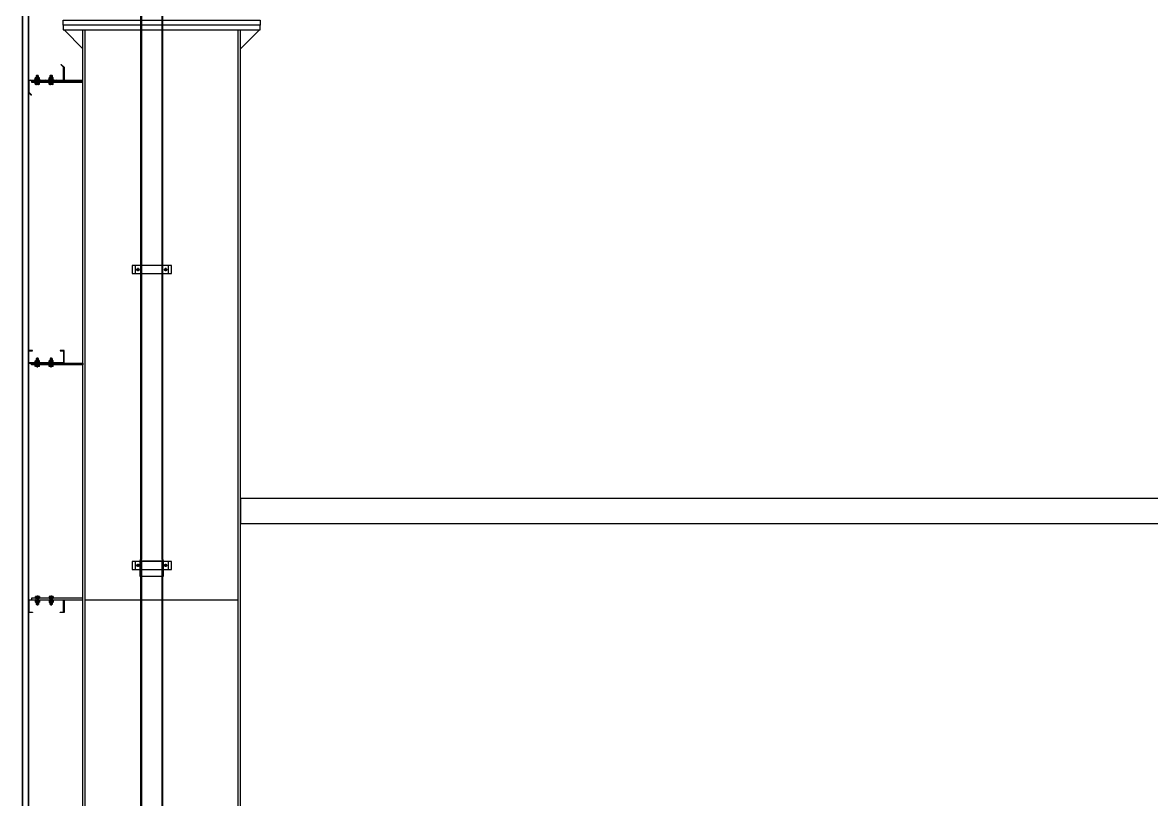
# Model space of a CAD drawing. Header units: inches. Extents: x 340055 to 349452, y -34649 to -30845.
# Drawn here: x 347791.5 to 347848.7, y -32094.2 to -32054.8 of the extents above; entities that cross this region are included whole.
import ezdxf

# ---------------------------------------------------------------- set-up
doc = ezdxf.new("R2010")
doc.units = ezdxf.units.IN
doc.header["$MEASUREMENT"] = 0
doc.linetypes.add('CENTER2', pattern=[28.575, 19.05, -3.175, 3.175, -3.175])
for name, color, linetype in [('2', 2, 'Continuous'), ('251', 251, 'Continuous'), ('3', 3, 'Continuous'), ('5', 5, 'Continuous'), ('6', 6, 'Continuous'), ('8', 8, 'Continuous'), ('9', 9, 'Continuous'), ('DOWNPOUT', 52, 'Continuous')]:
    doc.layers.add(name, color=color, linetype=linetype)

# ---------------------------------------------------------------- blocks, each defined once
blk = doc.blocks.new('A$C6A7930B6')
at = {"layer": '2'}
h = blk.add_hatch(dxfattribs=at)
h.set_pattern_fill('ANSI31', color=256, scale=0.125, angle=-90, style=0)
h.set_pattern_definition([(315, (3303.04439, 11524.56439), (0.011048543456, 0.011048543456), [])])
h.paths.add_polyline_path([(1.5, 1.185), (1.5, 0.619), (0.016, 0.619), (0.016, 0.124), (0.129, 0.011), (0.118, 0), (0, 0.118), (0, 0.635), (1.484, 0.635), (1.484, 1.179), (1.371, 1.292), (1.382, 1.303)])
at = {"layer": '251'}
h = blk.add_hatch(color=256, dxfattribs=at)
h.paths.add_polyline_path([(0.314, 0.668), (0.31, 0.668, 0.192582), (0.332, 0.676, 0.192582), (0.353, 0.668)])
h.paths.add_polyline_path([(0.397, 0.668, 0.192582), (0.418, 0.676, 0.192582), (0.44, 0.668)])
h = blk.add_hatch(color=256, dxfattribs=at)
h.paths.add_polyline_path([(0.898, 0.668), (0.893, 0.668, 0.192582), (0.915, 0.676, 0.192582), (0.937, 0.668)])
h.paths.add_polyline_path([(0.98, 0.668, 0.192582), (1.002, 0.676, 0.192582), (1.023, 0.668)])
h = blk.add_hatch(color=256, dxfattribs=at)
h.paths.add_polyline_path([(0.314, 0.455), (0.31, 0.455, 0.192582), (0.332, 0.464, 0.192582), (0.353, 0.455)])
h.paths.add_polyline_path([(0.397, 0.455, 0.192582), (0.418, 0.464, 0.192582), (0.44, 0.455)])
h = blk.add_hatch(color=256, dxfattribs=at)
h.paths.add_polyline_path([(0.898, 0.455), (0.893, 0.455, 0.192582), (0.915, 0.464, 0.192582), (0.937, 0.455)])
h.paths.add_polyline_path([(0.98, 0.455, 0.192582), (1.002, 0.464, 0.192582), (1.023, 0.455)])
at = {"layer": '9', "linetype": 'Continuous'}
h = blk.add_hatch(dxfattribs=at)
h.set_pattern_fill('ANSI31', color=250, scale=0.25, angle=-90, style=0)
h.set_pattern_definition([(315, (3302.900187, 11527.014995), (0.02209708691, 0.02209708691), [])])
h.paths.add_polyline_path([(2.292, 0.552), (2.292, 0.619), (0.125, 0.619), (0.125, 0.552)])
at = {"layer": '2'}
blk.add_lwpolyline([(1.5, 1.185), (1.5, 0.619), (0.016, 0.619), (0.016, 0.124), (0.129, 0.011), (0.118, 0), (0, 0.118), (0, 0.635), (1.484, 0.635), (1.484, 1.179), (1.371, 1.292), (1.382, 1.303)], close=True, dxfattribs=at)
at = {"layer": '5', "linetype": 'CENTER2', "ltscale": 0.2}
for p, q in [((0.375, 0.436), (0.375, 0.859)), ((0.958, 0.436), (0.958, 0.859))]:
    blk.add_line(p, q, dxfattribs=at)
at = {"layer": '6'}
blk.add_lwpolyline([(2.292, 0.552), (2.292, 0.619), (0.125, 0.619), (0.125, 0.552), (2.292, 0.552)], dxfattribs=at)
at = {"layer": '8'}
for p, q in [((0.288, 0.676), (0.288, 0.739)), ((0.288, 0.464), (0.288, 0.526)), ((0.44, 0.748), (0.31, 0.748)), ((0.44, 0.535), (0.31, 0.535)), ((0.436, 0.668), (0.314, 0.668)), ((0.436, 0.552), (0.314, 0.552)), ((0.335, 0.832), (0.325, 0.824)), ((0.325, 0.824), (0.335, 0.817)), ((0.335, 0.772), (0.325, 0.764)), ((0.325, 0.764), (0.325, 0.748)), ((0.325, 0.635), (0.325, 0.552)), ((0.332, 0.676), (0.332, 0.739)), ((0.332, 0.676), (0.332, 0.739)), ((0.332, 0.464), (0.332, 0.526)), ((0.332, 0.464), (0.332, 0.526)), ((0.415, 0.837), (0.335, 0.837)), ((0.335, 0.832), (0.335, 0.837)), ((0.335, 0.832), (0.375, 0.835)), ((0.35, 0.759), (0.415, 0.765)), ((0.425, 0.759), (0.35, 0.759)), ((0.375, 0.837), (0.375, 0.835)), ((0.375, 0.835), (0.375, 0.837)), ((0.415, 0.837), (0.42, 0.83)), ((0.42, 0.83), (0.415, 0.825)), ((0.415, 0.78), (0.425, 0.774)), ((0.425, 0.774), (0.415, 0.765)), ((0.415, 0.765), (0.425, 0.759)), ((0.418, 0.676), (0.418, 0.739)), ((0.418, 0.464), (0.418, 0.526)), ((0.425, 0.759), (0.425, 0.748)), ((0.425, 0.635), (0.425, 0.552)), ((0.462, 0.676), (0.462, 0.739)), ((0.462, 0.464), (0.462, 0.526)), ((0.872, 0.676), (0.872, 0.739)), ((0.872, 0.464), (0.872, 0.526)), ((1.023, 0.748), (0.893, 0.748)), ((1.023, 0.535), (0.893, 0.535)), ((1.019, 0.668), (0.898, 0.668)), ((1.019, 0.552), (0.898, 0.552)), ((0.918, 0.832), (0.908, 0.824)), ((0.908, 0.824), (0.918, 0.817)), ((0.918, 0.772), (0.908, 0.764)), ((0.908, 0.764), (0.908, 0.748)), ((0.908, 0.635), (0.908, 0.552)), ((0.915, 0.676), (0.915, 0.739)), ((0.915, 0.676), (0.915, 0.739)), ((0.915, 0.464), (0.915, 0.526)), ((0.915, 0.464), (0.915, 0.526)), ((0.998, 0.837), (0.918, 0.837)), ((0.918, 0.832), (0.918, 0.837)), ((0.918, 0.832), (0.958, 0.835)), ((0.933, 0.759), (0.998, 0.765)), ((1.008, 0.759), (0.933, 0.759)), ((0.958, 0.837), (0.958, 0.835)), ((0.958, 0.835), (0.958, 0.837)), ((0.998, 0.837), (1.003, 0.83)), ((1.003, 0.83), (0.998, 0.825)), ((0.998, 0.78), (1.008, 0.774)), ((1.008, 0.774), (0.998, 0.765)), ((0.998, 0.765), (1.008, 0.759)), ((1.002, 0.676), (1.002, 0.739)), ((1.002, 0.464), (1.002, 0.526)), ((1.008, 0.759), (1.008, 0.748)), ((1.008, 0.635), (1.008, 0.552)), ((1.045, 0.676), (1.045, 0.739)), ((1.045, 0.464), (1.045, 0.526)), ((0.436, 0.455), (0.314, 0.455)), ((1.019, 0.455), (0.898, 0.455))]:
    blk.add_line(p, q, dxfattribs=at)
for points in [[(0.275, 0.65), (0.275, 0.668), (0.475, 0.668), (0.475, 0.65)], [(0.275, 0.535), (0.275, 0.552), (0.475, 0.552), (0.475, 0.535)], [(0.335, 0.817), (0.325, 0.809), (0.335, 0.802), (0.415, 0.81), (0.425, 0.819), (0.415, 0.825)], [(0.335, 0.802), (0.325, 0.794), (0.335, 0.787), (0.415, 0.795), (0.425, 0.804), (0.415, 0.81)], [(0.335, 0.787), (0.325, 0.779), (0.335, 0.772), (0.415, 0.78), (0.425, 0.789), (0.415, 0.795)], [(0.859, 0.65), (0.859, 0.668), (1.058, 0.668), (1.058, 0.65)], [(0.859, 0.535), (0.859, 0.552), (1.058, 0.552), (1.058, 0.535)], [(0.918, 0.817), (0.908, 0.809), (0.918, 0.802), (0.998, 0.81), (1.008, 0.819), (0.998, 0.825)], [(0.918, 0.802), (0.908, 0.794), (0.918, 0.787), (0.998, 0.795), (1.008, 0.804), (0.998, 0.81)], [(0.918, 0.787), (0.908, 0.779), (0.918, 0.772), (0.998, 0.78), (1.008, 0.789), (0.998, 0.795)]]:
    blk.add_lwpolyline(points, close=True, dxfattribs=at)
for centre, start, end in [((0.31, 0.716), 46.3972, 133.6028), ((0.31, 0.699), 226.3972, 313.6028), ((0.31, 0.503), 46.3972, 133.6028), ((0.353, 0.716), 90, 133.6028), ((0.353, 0.699), 226.3972, 270), ((0.353, 0.503), 90, 133.6028), ((0.397, 0.716), 46.3972, 90), ((0.397, 0.699), 270, 313.6028), ((0.397, 0.503), 46.3972, 90), ((0.44, 0.716), 46.3972, 133.6028), ((0.44, 0.699), 226.3972, 313.6028), ((0.44, 0.503), 46.3972, 133.6028), ((0.893, 0.716), 46.3972, 133.6028), ((0.893, 0.699), 226.3972, 313.6028), ((0.893, 0.503), 46.3972, 133.6028), ((0.937, 0.716), 90, 133.6028), ((0.937, 0.699), 226.3972, 270), ((0.937, 0.503), 90, 133.6028), ((0.98, 0.716), 46.3972, 90), ((0.98, 0.699), 270, 313.6028), ((0.98, 0.503), 46.3972, 90), ((1.023, 0.716), 46.3972, 133.6028), ((1.023, 0.699), 226.3972, 313.6028), ((1.023, 0.503), 46.3972, 133.6028), ((0.31, 0.486), 226.3972, 313.6028), ((0.353, 0.486), 226.3972, 270), ((0.397, 0.486), 270, 313.6028), ((0.44, 0.486), 226.3972, 313.6028), ((0.893, 0.486), 226.3972, 313.6028), ((0.937, 0.486), 226.3972, 270), ((0.98, 0.486), 270, 313.6028), ((1.023, 0.486), 226.3972, 313.6028)]:
    blk.add_arc(centre, 0.0314, start, end, dxfattribs=at)
blk = doc.blocks.new('*U65')
at = {"layer": '251'}
h = blk.add_hatch(color=256, dxfattribs=at)
h.paths.add_polyline_path([(-0.053, -0.04), (-0.053, -0.043, -0.192582), (-0.048, -0.029, -0.192582), (-0.053, -0.014)])
h.paths.add_polyline_path([(-0.053, 0.014, -0.192582), (-0.048, 0.029, -0.192582), (-0.053, 0.043)])
h = blk.add_hatch(color=256, dxfattribs=at)
h.paths.add_polyline_path([(0.067, -0.04), (0.067, -0.043, -0.192582), (0.073, -0.029, -0.192582), (0.067, -0.014)])
h.paths.add_polyline_path([(0.067, 0.014, -0.192582), (0.073, 0.029, -0.192582), (0.067, 0.043)])
at = {"layer": '5', "linetype": 'CENTER2', "ltscale": 0.2}
blk.add_line((-0.077, 0), (0.206, 0), dxfattribs=at)
at = {"layer": '8'}
for p, q in [((-0.053, 0.04), (-0.053, -0.04)), ((-0.048, 0.058), (-0.006, 0.058)), ((-0.048, 0.029), (-0.006, 0.029)), ((0, 0.043), (0, -0.043)), ((0.056, 0.033), (0, 0.033)), ((0.056, -0.066), (0.056, 0.066)), ((0.056, 0.066), (0.067, 0.066)), ((0.067, -0.066), (0.067, 0.066)), ((0.067, 0.04), (0.067, -0.04)), ((0.073, 0.058), (0.115, 0.058)), ((0.073, 0.029), (0.115, 0.029)), ((0.12, 0.043), (0.12, -0.043)), ((0.128, 0.033), (0.12, 0.033)), ((0.132, 0.027), (0.128, 0.033)), ((0.128, 0.033), (0.128, -0.017)), ((0.128, -0.017), (0.132, 0.027)), ((0.138, 0.033), (0.132, 0.027)), ((0.142, 0.027), (0.138, 0.033)), ((0.175, 0.03), (0.172, 0.027)), ((0.18, 0.027), (0.175, 0.03)), ((0.177, -0.027), (0.178, 0)), ((0.18, 0), (0.178, 0)), ((0.178, 0), (0.18, 0)), ((0.18, 0.027), (0.18, -0.027)), ((-0.048, -0.029), (-0.006, -0.029)), ((-0.048, -0.029), (-0.006, -0.029)), ((-0.048, -0.058), (-0.006, -0.058)), ((0.056, -0.033), (0, -0.033)), ((0.056, -0.066), (0.067, -0.066)), ((0.073, -0.029), (0.115, -0.029)), ((0.073, -0.029), (0.115, -0.029)), ((0.073, -0.058), (0.115, -0.058)), ((0.131, -0.033), (0.12, -0.033)), ((0.137, -0.027), (0.131, -0.033)), ((0.171, -0.033), (0.167, -0.027)), ((0.177, -0.027), (0.171, -0.033)), ((0.177, -0.027), (0.18, -0.027))]:
    blk.add_line(p, q, dxfattribs=at)
for points in [[(0.147, -0.027), (0.141, -0.033), (0.137, -0.027), (0.142, 0.027), (0.148, 0.033), (0.152, 0.027)], [(0.157, -0.027), (0.151, -0.033), (0.147, -0.027), (0.152, 0.027), (0.158, 0.033), (0.162, 0.027)], [(0.167, -0.027), (0.161, -0.033), (0.157, -0.027), (0.162, 0.027), (0.168, 0.033), (0.172, 0.027)]]:
    blk.add_lwpolyline(points, close=True, dxfattribs=at)
for centre, start, end in [((-0.032, 0.043), 136.3972, 223.6028), ((-0.032, 0.014), 136.3972, 180), ((-0.021, 0.043), 316.3972, 43.6028), ((-0.021, 0.014), 0, 43.6028), ((0.088, 0.043), 136.3972, 223.6028), ((0.088, 0.014), 136.3972, 180), ((0.099, 0.043), 316.3972, 43.6028), ((0.099, 0.014), 0, 43.6028), ((-0.032, -0.014), 180, 223.6028), ((-0.032, -0.043), 136.3972, 223.6028), ((-0.021, -0.014), 316.3972, 0), ((-0.021, -0.043), 316.3972, 43.6028), ((0.088, -0.014), 180, 223.6028), ((0.088, -0.043), 136.3972, 223.6028), ((0.099, -0.014), 316.3972, 0), ((0.099, -0.043), 316.3972, 43.6028)]:
    blk.add_arc(centre, 0.0209, start, end, dxfattribs=at)
blk = doc.blocks.new('*U66')
at = {"layer": '251'}
h = blk.add_hatch(color=256, dxfattribs=at)
h.paths.add_polyline_path([(-0.053, -0.04), (-0.053, -0.043, -0.192582), (-0.048, -0.029, -0.192582), (-0.053, -0.014)])
h.paths.add_polyline_path([(-0.053, 0.014, -0.192582), (-0.048, 0.029, -0.192582), (-0.053, 0.043)])
h = blk.add_hatch(color=256, dxfattribs=at)
h.paths.add_polyline_path([(0.067, -0.04), (0.067, -0.043, -0.192582), (0.073, -0.029, -0.192582), (0.067, -0.014)])
h.paths.add_polyline_path([(0.067, 0.014, -0.192582), (0.073, 0.029, -0.192582), (0.067, 0.043)])
at = {"layer": '5', "linetype": 'CENTER2', "ltscale": 0.2}
blk.add_line((-0.077, 0), (0.206, 0), dxfattribs=at)
at = {"layer": '8'}
for p, q in [((-0.053, 0.04), (-0.053, -0.04)), ((-0.048, 0.058), (-0.006, 0.058)), ((-0.048, 0.029), (-0.006, 0.029)), ((0, 0.043), (0, -0.043)), ((0.056, 0.033), (0, 0.033)), ((0.056, -0.066), (0.056, 0.066)), ((0.056, 0.066), (0.067, 0.066)), ((0.067, -0.066), (0.067, 0.066)), ((0.067, 0.04), (0.067, -0.04)), ((0.073, 0.058), (0.115, 0.058)), ((0.073, 0.029), (0.115, 0.029)), ((0.12, 0.043), (0.12, -0.043)), ((0.128, 0.033), (0.12, 0.033)), ((0.132, 0.027), (0.128, 0.033)), ((0.128, 0.033), (0.128, -0.017)), ((0.128, -0.017), (0.132, 0.027)), ((0.138, 0.033), (0.132, 0.027)), ((0.142, 0.027), (0.138, 0.033)), ((0.175, 0.03), (0.172, 0.027)), ((0.18, 0.027), (0.175, 0.03)), ((0.177, -0.027), (0.178, 0)), ((0.18, 0), (0.178, 0)), ((0.178, 0), (0.18, 0)), ((0.18, 0.027), (0.18, -0.027)), ((-0.048, -0.029), (-0.006, -0.029)), ((-0.048, -0.029), (-0.006, -0.029)), ((-0.048, -0.058), (-0.006, -0.058)), ((0.056, -0.033), (0, -0.033)), ((0.056, -0.066), (0.067, -0.066)), ((0.073, -0.029), (0.115, -0.029)), ((0.073, -0.029), (0.115, -0.029)), ((0.073, -0.058), (0.115, -0.058)), ((0.131, -0.033), (0.12, -0.033)), ((0.137, -0.027), (0.131, -0.033)), ((0.171, -0.033), (0.167, -0.027)), ((0.177, -0.027), (0.171, -0.033)), ((0.177, -0.027), (0.18, -0.027))]:
    blk.add_line(p, q, dxfattribs=at)
for points in [[(0.147, -0.027), (0.141, -0.033), (0.137, -0.027), (0.142, 0.027), (0.148, 0.033), (0.152, 0.027)], [(0.157, -0.027), (0.151, -0.033), (0.147, -0.027), (0.152, 0.027), (0.158, 0.033), (0.162, 0.027)], [(0.167, -0.027), (0.161, -0.033), (0.157, -0.027), (0.162, 0.027), (0.168, 0.033), (0.172, 0.027)]]:
    blk.add_lwpolyline(points, close=True, dxfattribs=at)
for centre, start, end in [((-0.032, 0.043), 136.3972, 223.6028), ((-0.032, 0.014), 136.3972, 180), ((-0.021, 0.043), 316.3972, 43.6028), ((-0.021, 0.014), 0, 43.6028), ((0.088, 0.043), 136.3972, 223.6028), ((0.088, 0.014), 136.3972, 180), ((0.099, 0.043), 316.3972, 43.6028), ((0.099, 0.014), 0, 43.6028), ((-0.032, -0.014), 180, 223.6028), ((-0.032, -0.043), 136.3972, 223.6028), ((-0.021, -0.014), 316.3972, 0), ((-0.021, -0.043), 316.3972, 43.6028), ((0.088, -0.014), 180, 223.6028), ((0.088, -0.043), 136.3972, 223.6028), ((0.099, -0.014), 316.3972, 0), ((0.099, -0.043), 316.3972, 43.6028)]:
    blk.add_arc(centre, 0.0209, start, end, dxfattribs=at)
blk = doc.blocks.new('A$C174458B3')
at = {"layer": '2'}
blk.add_lwpolyline([(1.333, 0.017), (1.483, 0.017), (1.483, 0.525), (0.017, 0.525), (0.017, 0.017), (0.167, 0.017), (0.167, 0), (0, 0), (0, 0.542), (1.5, 0.542), (1.5, 0), (1.333, 0), (1.333, 0.017)], dxfattribs=at)
at = {"layer": '5'}
blk.add_lwpolyline([(2.292, 0.542), (2.292, 0.608), (0.125, 0.608), (0.125, 0.542), (2.292, 0.542)], dxfattribs=at)
at = {"layer": '251', "color": 147, "xscale": 1.5, "yscale": 1.5, "zscale": 1.5, "rotation": 270}
for name, p in [('*U66', (0.375, 0.608)), ('*U65', (0.958, 0.608))]:
    blk.add_blockref(name, p, dxfattribs=at)
blk = doc.blocks.new('A$C3213453A')
at = {"layer": '2'}
for name, p in [('A$C6A7930B6', (0, 45.276)), ('A$C174458B3', (0, 23.409))]:
    blk.add_blockref(name, p, dxfattribs=at)
at = {"layer": '2', "xscale": -1, "rotation": 180}
blk.add_blockref('A$C174458B3', (0, 34.492), dxfattribs=at)
blk = doc.blocks.new('111')
at = {"color": 2}
blk.add_lwpolyline([(354275.7, -24000.7), (354342.3, -24000.7), (354342.3, -23987.3), (354275.7, -23987.3)], close=True, dxfattribs=at)
at = {"layer": 'DOWNPOUT', "color": 1, "true_color": 0xfa051e}
for p, q in [((354285.6, -23991.2), (354285.6, -23996.5)), ((354332.4, -23991.2), (354332.4, -23996.5)), ((354282.8, -23994), (354288.3, -23994)), ((354329.5, -23994), (354335, -23994))]:
    blk.add_line(p, q, dxfattribs=at)
blk.add_lwpolyline([(354280.7, -24000.7), (354337.3, -24000.7), (354337.3, -23987.3), (354280.7, -23987.3)], close=True, dxfattribs=at)
for centre, radius in [((354285.6, -23994), 2), ((354285.6, -23994), 1.33), ((354332.4, -23994), 2), ((354332.4, -23994), 1.33)]:
    blk.add_circle(centre, radius, dxfattribs=at)
blk = doc.blocks.new('112')
at = {"layer": 'DOWNPOUT', "color": 222}
for points in [[(354327.3, -29179.1), (354327.3, -30483.1), (354328.4, -30486.5), (354328.4, -30512.5), (354289.4, -30512.5), (354289.4, -30486.5), (354290.5, -30483.1), (354290.5, -29179.1)], [(354327.2, -30486.1), (354327.2, -31790.1), (354328.3, -31793.6), (354328.3, -31819.5), (354289.3, -31819.5), (354289.3, -31793.6), (354290.4, -31790.1), (354290.4, -30486.1)]]:
    blk.add_lwpolyline(points, close=True, dxfattribs=at)
for points in [[(354291.7, -29179.1), (354291.7, -30483.3), (354290.6, -30486.7), (354290.6, -30512.5)], [(354326.1, -29179.1), (354326.1, -30482.7), (354327.2, -30486.1), (354327.2, -30511.9)], [(354291.7, -30486.1), (354291.7, -31790.3), (354290.5, -31793.8), (354290.5, -31819.5)], [(354326, -30486.1), (354326, -31789.8), (354327.1, -31793.2), (354327.1, -31818.9)]]:
    blk.add_lwpolyline(points, dxfattribs=at)
at = {"color": 133, "true_color": 0x36c9c7}
for p in [(0, -6000), (0, -6500)]:
    blk.add_blockref('111', p, dxfattribs=at)

msp = doc.modelspace()

# ---------------------------------------------------------------- linework, layer by layer
at = {"layer": '2', "color": 9}
for p, q in [((347794.514, -32056.0873), (347793.564, -32055.1373)), ((347794.514, -32145.1373), (347794.514, -32055.1373)), ((347794.634, -32145.1373), (347794.634, -32055.1373)), ((347802.394, -32145.1373), (347802.394, -32055.1373)), ((347802.514, -32145.1373), (347802.514, -32055.1373)), ((347802.514, -32056.0873), (347803.464, -32055.1373)), ((347794.634, -32084.0365), (347802.394, -32084.0365))]:
    msp.add_line(p, q, dxfattribs=at)
for points in [[(347793.514, -32054.6373), (347803.514, -32054.6373), (347803.514, -32054.8873), (347793.514, -32054.8873)], [(347793.514, -32055.1373), (347803.514, -32055.1373), (347803.514, -32054.8873), (347793.514, -32054.8873)]]:
    msp.add_lwpolyline(points, close=True, dxfattribs=at)
at = {"layer": '3'}
msp.add_lwpolyline([(347791.464, -32096.8628), (347791.464, -31852.0373), (347791.764, -31852.0373), (347791.764, -32096.8628)], close=True, dxfattribs=at)
msp.add_lwpolyline([(347791.474, -32096.8628), (347791.474, -31852.0473), (347791.754, -31852.0473), (347791.754, -32096.8628)], dxfattribs=at)
at = {"layer": '5', "color": 9}
msp.add_lwpolyline([(347802.514, -32080.1723), (347857.9644, -32080.1723), (347857.9644, -32078.9023), (347802.514, -32078.9023)], close=True, dxfattribs=at)

# ---------------------------------------------------------------- block references
at = {"color": 133, "true_color": 0x36c9c7, "xscale": 0.03000000002793968, "yscale": 0.03000000002793968, "zscale": 0.03000000002793968}
msp.add_blockref('112', (337168.7441, -31167.4712), dxfattribs=at)
at = {"layer": '2', "xscale": 1.200000000011642, "yscale": 1.200000000011642, "zscale": 1.200000000011642}
msp.add_blockref('A$C3213453A', (347791.764, -32112.7773), dxfattribs=at)

doc.saveas('drawing.dxf')
